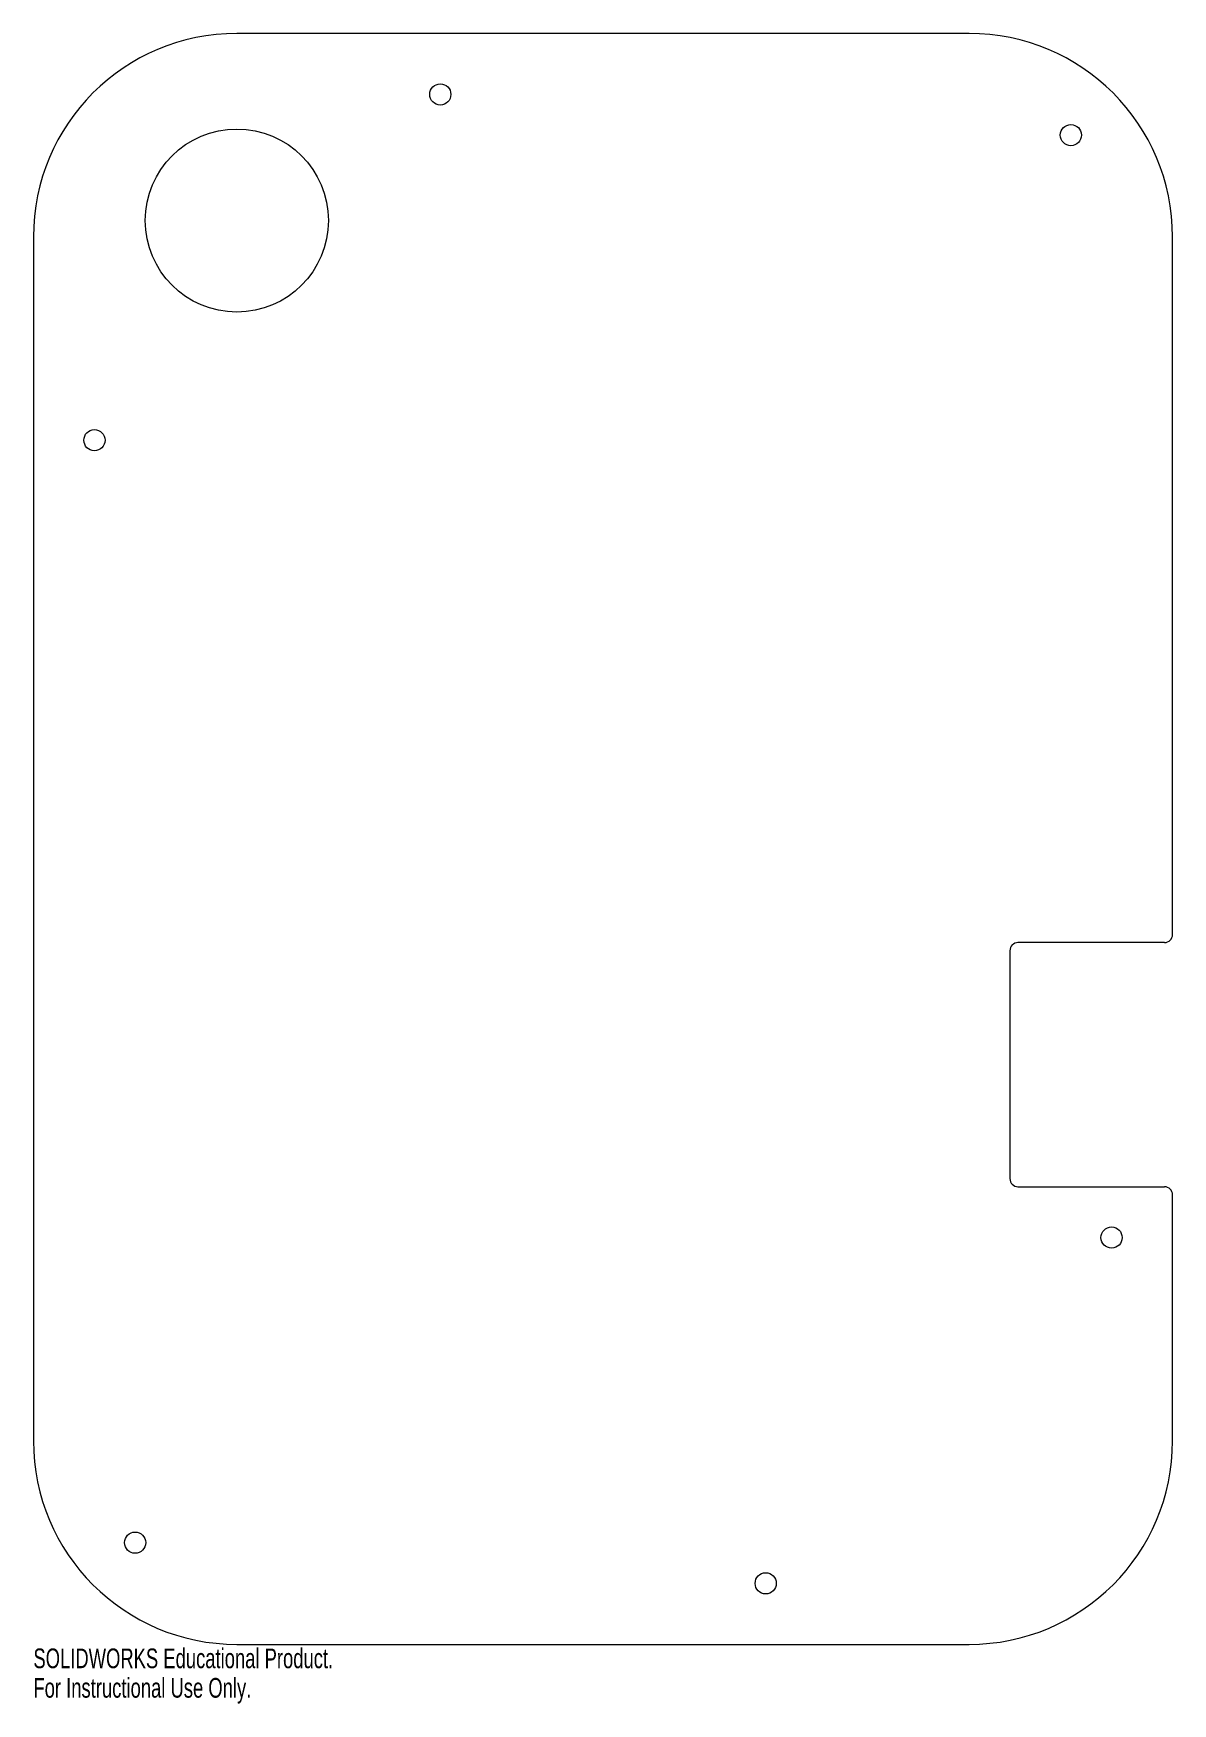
# Model space of a CAD drawing. Header units: millimetres. Extents: x -140 to 140, y -213 to 198.
import ezdxf

# ---------------------------------------------------------------- set-up
doc = ezdxf.new("R2010")
doc.units = ezdxf.units.MM
doc.styles.add('SLDTEXTSTYLE0', font='TXT', dxfattribs={"width": 0.7})

msp = doc.modelspace()

# ---------------------------------------------------------------- linework, layer by layer
at = {"color": 7, "linetype": 'Continuous', "lineweight": 15}
for p, q in [((90, 198), (-90, 198)), ((-140, 148), (-140, -148)), ((140, -23.5), (140, 148)), ((100, -27.5), (100, -83.5)), ((138, -25.5), (102, -25.5)), ((102, -85.5), (138, -85.5)), ((140, -148), (140, -87.5)), ((-90, -198), (90, -198))]:
    msp.add_line(p, q, dxfattribs=at)
for centre, radius in [((-40, 183), 2.6), ((-90, 152), 22.5), ((115, 173), 2.6), ((-125, 98), 2.6), ((125, -98), 2.6), ((-115, -173), 2.6), ((40, -183), 2.6)]:
    msp.add_circle(centre, radius, dxfattribs=at)
for centre, radius, start, end in [((-90, 148), 50, 90, 180), ((90, 148), 50, 0, 90), ((138, -23.5), 2, 270, 0), ((102, -27.5), 2, 90, 180), ((102, -83.5), 2, 180, 270), ((138, -87.5), 2, 0, 90), ((-90, -148), 50, 180, 270), ((90, -148), 50, 270, 0)]:
    msp.add_arc(centre, radius, start, end, dxfattribs=at)

# ---------------------------------------------------------------- texts
at = {"color": 7, "linetype": 'Continuous', "char_height": 4.8336, "attachment_point": 1, "style": 'SLDTEXTSTYLE0'}
for s, insert in [('SOLIDWORKS Educational Product.', (-140, -199.02)), ('For Instructional Use Only.', (-140, -206.27))]:
    msp.add_mtext(s, dxfattribs=dict(at, insert=insert))

doc.saveas('drawing.dxf')
